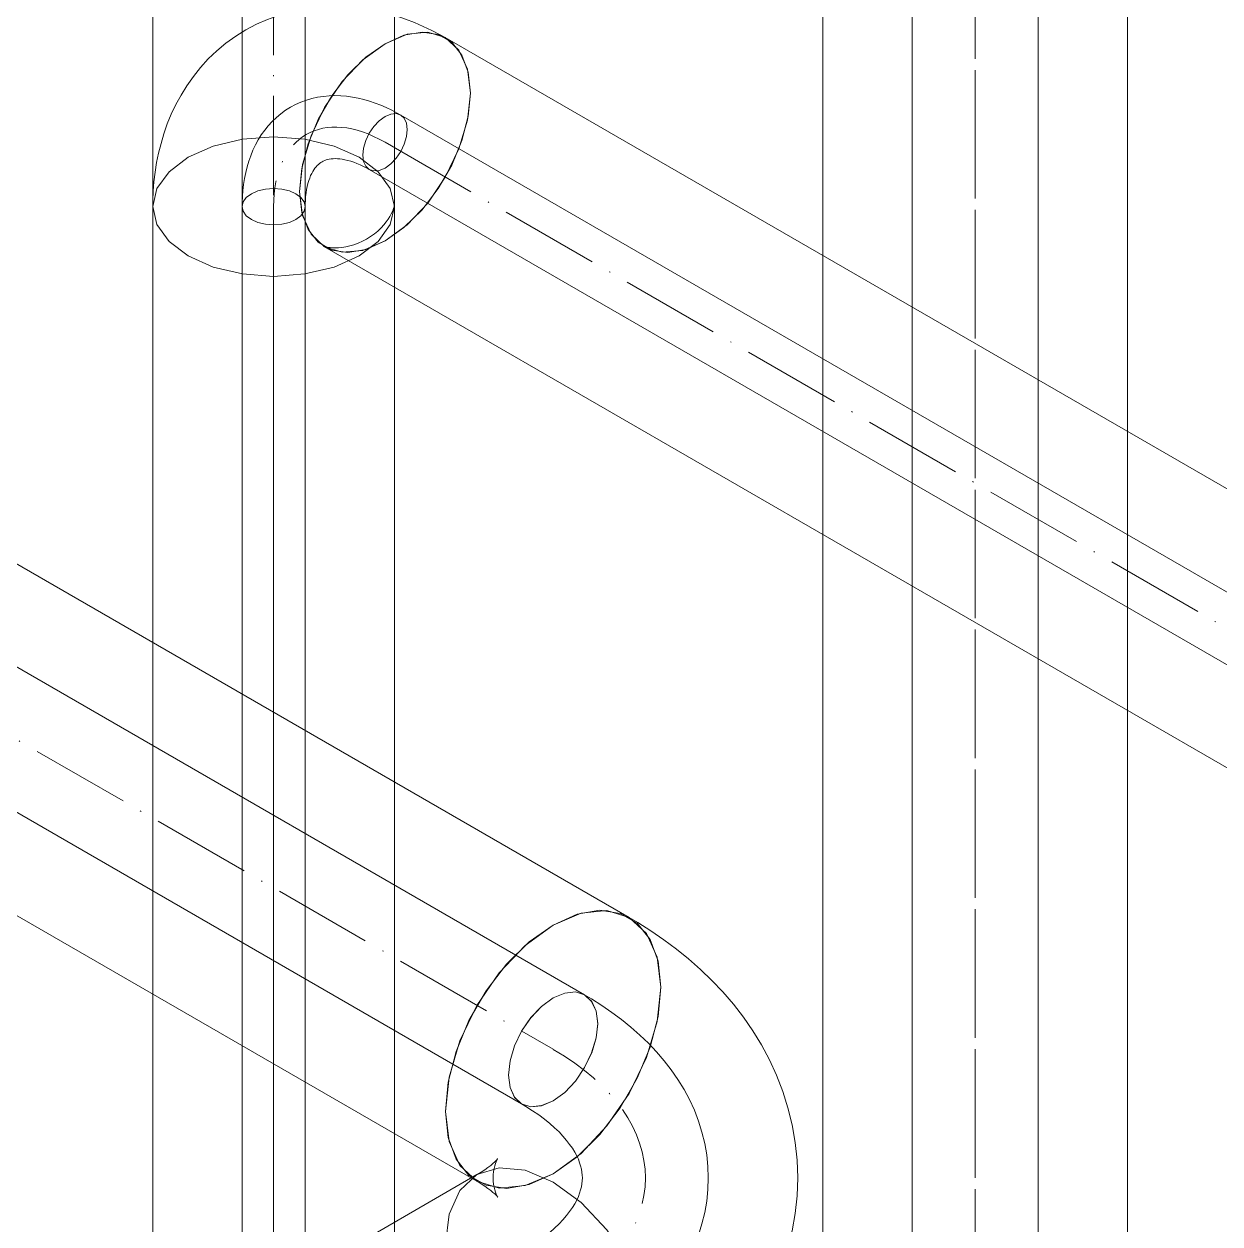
# Model space of a CAD drawing. Header units: millimetres. Extents: x -88595 to 880822, y -1054509 to -148035.
# Drawn here: x 425668 to 425788.6, y -313767.6 to -313646.6 of the extents above; entities that cross this region are included whole.
import ezdxf

# ---------------------------------------------------------------- set-up
doc = ezdxf.new("R2010")
doc.units = ezdxf.units.MM
doc.linetypes.add('$12$ADSK_Осевая', pattern=[14, 10, -2, 0, -2])
doc.linetypes.add('$13$ADSK_Осевая', pattern=[14, 10, -2, 0, -2])
for name, color, linetype, lineweight in [('Изоляция', 7, 'Continuous', 18), ('Трубопровод', 7, 'Continuous', 18), ('Трубопроводы', 7, 'Continuous', 18)]:
    doc.layers.add(name, color=color, linetype=linetype, lineweight=lineweight)

# ---------------------------------------------------------------- blocks, each defined once
blk = doc.blocks.new('$0$ADSK_МедьПайка_Отвод-гнутая труба - Отвод _гнутая труба_-V27-В_ОВ3_4')
at = {"layer": 'Трубопроводы', "color": 190, "true_color": 0x8000ff}
for points in [[(-8133.34, 9267.46, 0), (-8132.82, 9267.73, 0), (-8132.28, 9267.97, 0), (-8131.73, 9268.17, 0), (-8131.17, 9268.34, 0), (-8130.6, 9268.46, 0), (-8130.02, 9268.55, 0), (-8129.44, 9268.61, 0), (-8128.86, 9268.63, 0), (-8128.27, 9268.61, 0), (-8127.69, 9268.56, 0), (-8127.1, 9268.48, 0), (-8126.52, 9268.38, 0), (-8125.95, 9268.24, 0), (-8125.37, 9268.07, 0), (-8124.8, 9267.88, 0), (-8124.24, 9267.66, 0), (-8123.68, 9267.42, 0), (-8123.12, 9267.16, 0), (-8122.57, 9266.87, 0), (-8122.22, 9266.67, 0)], [(-8133.34, 9267.46, 0), (-8133.83, 9267.15, 0), (-8134.31, 9266.8, 0), (-8134.76, 9266.43, 0), (-8135.18, 9266.02, 0), (-8135.58, 9265.59, 0), (-8135.94, 9265.14, 0), (-8136.28, 9264.66, 0), (-8136.59, 9264.16, 0), (-8136.87, 9263.65, 0), (-8137.12, 9263.12, 0), (-8137.34, 9262.57, 0), (-8137.54, 9262.02, 0), (-8137.71, 9261.45, 0), (-8137.85, 9260.87, 0), (-8137.97, 9260.28, 0), (-8138.06, 9259.68, 0), (-8138.13, 9259.07, 0), (-8138.18, 9258.46, 0), (-8138.21, 9257.84, 0), (-8138.21, 9257.44, 0)], [(-8123.81, 9266.51, 0), (-8124.39, 9266.09, 0), (-8124.93, 9265.52, 0), (-8125.4, 9264.84, 0), (-8125.75, 9264.1, 0), (-8125.98, 9263.34, 0), (-8126.06, 9262.63, 0), (-8125.98, 9262, 0), (-8125.75, 9261.5, 0), (-8125.4, 9261.17, 0), (-8124.93, 9261.03, 0), (-8124.39, 9261.08, 0), (-8123.81, 9261.33, 0)], [(-8123.81, 9261.33, 0), (-8123.23, 9261.75, 0), (-8122.69, 9262.33, 0), (-8122.22, 9263.01, 0), (-8121.87, 9263.75, 0), (-8121.64, 9264.5, 0), (-8121.57, 9265.22, 0), (-8121.64, 9265.84, 0), (-8121.87, 9266.34, 0), (-8122.22, 9266.67, 0), (-8122.69, 9266.82, 0), (-8123.23, 9266.76, 0), (-8123.81, 9266.51, 0)], [(-8130.16, 9261.96, 0), (-8130.28, 9261.88, 0), (-8130.41, 9261.79, 0), (-8130.52, 9261.69, 0), (-8130.64, 9261.58, 0), (-8130.76, 9261.46, 0), (-8130.87, 9261.31, 0), (-8130.99, 9261.15, 0), (-8131.1, 9260.97, 0), (-8131.2, 9260.78, 0), (-8131.31, 9260.56, 0), (-8131.4, 9260.32, 0), (-8131.5, 9260.06, 0), (-8131.58, 9259.78, 0), (-8131.65, 9259.48, 0), (-8131.72, 9259.16, 0), (-8131.77, 9258.82, 0), (-8131.81, 9258.46, 0), (-8131.84, 9258.09, 0), (-8131.86, 9257.7, 0), (-8131.86, 9257.44, 0)], [(-8130.16, 9261.96, 0), (-8130.03, 9262.03, 0), (-8129.89, 9262.09, 0), (-8129.75, 9262.14, 0), (-8129.59, 9262.19, 0), (-8129.43, 9262.22, 0), (-8129.24, 9262.25, 0), (-8129.05, 9262.27, 0), (-8128.84, 9262.28, 0), (-8128.61, 9262.27, 0), (-8128.37, 9262.25, 0), (-8128.12, 9262.22, 0), (-8127.85, 9262.17, 0), (-8127.56, 9262.1, 0), (-8127.27, 9262.01, 0), (-8126.96, 9261.91, 0), (-8126.64, 9261.78, 0), (-8126.31, 9261.64, 0), (-8125.97, 9261.48, 0), (-8125.62, 9261.3, 0), (-8125.4, 9261.17, 0)], [(-8137.28, 9258.74, 0), (-8136.62, 9259.03, 0), (-8135.86, 9259.21, 0), (-8135.04, 9259.27, 0), (-8134.21, 9259.21, 0), (-8133.45, 9259.03, 0), (-8132.79, 9258.74, 0), (-8132.29, 9258.36, 0), (-8131.97, 9257.92, 0), (-8131.86, 9257.44, 0), (-8131.97, 9256.97, 0), (-8132.29, 9256.52, 0), (-8132.79, 9256.14, 0)], [(-8132.79, 9256.14, 0), (-8133.45, 9255.85, 0), (-8134.21, 9255.67, 0), (-8135.04, 9255.61, 0), (-8135.86, 9255.67, 0), (-8136.62, 9255.85, 0), (-8137.28, 9256.14, 0), (-8137.79, 9256.52, 0), (-8138.1, 9256.97, 0), (-8138.21, 9257.44, 0), (-8138.1, 9257.92, 0), (-8137.79, 9258.36, 0), (-8137.28, 9258.74, 0)]]:
    blk.add_polyline3d(points, dxfattribs=at)
blk = doc.blocks.new('$0$ADSK_МедьПайка_Отвод-гнутая труба - Отвод _гнутая труба_-V35-В_ОВ3_4')
at = {"layer": 'Трубопроводы', "color": 134, "true_color": 0x00a6a6}
for points in [[(1837.77, 496.76, 0), (1837.93, 498.19, 0), (1838.38, 499.7, 0), (1839.09, 501.18, 0), (1840.02, 502.54, 0), (1841.1, 503.69, 0), (1842.27, 504.54, 0), (1843.43, 505.03, 0), (1844.51, 505.14, 0), (1845.44, 504.85, 0), (1846.15, 504.19, 0), (1846.6, 503.2, 0), (1846.76, 501.94, 0)], [(1857.91, 486.39, 0), (1857.87, 487.56, 0), (1857.75, 488.73, 0), (1857.55, 489.88, 0), (1857.27, 491.02, 0), (1856.92, 492.13, 0), (1856.5, 493.22, 0), (1856.01, 494.29, 0), (1855.46, 495.32, 0), (1854.85, 496.31, 0), (1854.18, 497.28, 0), (1853.46, 498.21, 0), (1852.69, 499.11, 0), (1851.88, 499.97, 0), (1851.02, 500.8, 0), (1850.11, 501.59, 0), (1849.17, 502.35, 0), (1848.19, 503.08, 0), (1847.18, 503.78, 0), (1846.12, 504.44, 0), (1845.44, 504.85, 0)], [(1846.76, 501.94, 0), (1846.6, 500.51, 0), (1846.15, 499, 0), (1845.44, 497.52, 0), (1844.51, 496.16, 0), (1843.43, 495.01, 0), (1842.27, 494.17, 0), (1841.1, 493.67, 0), (1840.02, 493.56, 0), (1839.09, 493.85, 0), (1838.38, 494.51, 0), (1837.93, 495.5, 0), (1837.77, 496.76, 0)], [(1845.21, 486.39, 0), (1845.2, 486.68, 0), (1845.17, 486.98, 0), (1845.12, 487.29, 0), (1845.04, 487.6, 0), (1844.94, 487.93, 0), (1844.81, 488.27, 0), (1844.64, 488.62, 0), (1844.45, 488.99, 0), (1844.21, 489.38, 0), (1843.93, 489.78, 0), (1843.62, 490.18, 0), (1843.26, 490.6, 0), (1842.86, 491.03, 0), (1842.41, 491.45, 0), (1841.92, 491.89, 0), (1841.39, 492.32, 0), (1840.81, 492.75, 0), (1840.19, 493.17, 0), (1839.53, 493.59, 0), (1839.09, 493.85, 0)], [(1845.21, 486.39, 0), (1845.2, 486.09, 0), (1845.17, 485.8, 0), (1845.12, 485.49, 0), (1845.04, 485.18, 0), (1844.94, 484.85, 0), (1844.81, 484.51, 0), (1844.64, 484.15, 0), (1844.45, 483.78, 0), (1844.21, 483.4, 0), (1843.93, 483, 0), (1843.62, 482.59, 0), (1843.26, 482.18, 0), (1842.86, 481.75, 0), (1842.41, 481.32, 0), (1841.92, 480.89, 0), (1841.39, 480.46, 0), (1840.81, 480.03, 0), (1840.19, 479.61, 0), (1839.53, 479.19, 0), (1839.09, 478.93, 0)], [(1857.91, 486.39, 0), (1857.87, 485.22, 0), (1857.75, 484.05, 0), (1857.55, 482.9, 0), (1857.27, 481.76, 0), (1856.92, 480.64, 0), (1856.5, 479.55, 0), (1856.01, 478.49, 0), (1855.46, 477.46, 0), (1854.85, 476.46, 0), (1854.18, 475.5, 0), (1853.46, 474.57, 0), (1852.69, 473.67, 0), (1851.88, 472.81, 0), (1851.02, 471.98, 0), (1850.11, 471.19, 0), (1849.17, 470.42, 0), (1848.19, 469.69, 0), (1847.18, 469, 0), (1846.12, 468.33, 0), (1845.44, 467.93, 0)], [(1846.76, 470.83, 0), (1846.6, 472.26, 0), (1846.15, 473.77, 0), (1845.44, 475.26, 0), (1844.51, 476.62, 0), (1843.43, 477.76, 0), (1842.27, 478.61, 0), (1841.1, 479.11, 0), (1840.02, 479.21, 0), (1839.09, 478.93, 0), (1838.38, 478.26, 0), (1837.93, 477.27, 0), (1837.77, 476.02, 0)], [(1837.77, 476.02, 0), (1837.93, 474.59, 0), (1838.38, 473.08, 0), (1839.09, 471.59, 0), (1840.02, 470.23, 0), (1841.1, 469.09, 0), (1842.27, 468.24, 0), (1843.43, 467.75, 0), (1844.51, 467.64, 0), (1845.44, 467.93, 0), (1846.15, 468.59, 0), (1846.6, 469.58, 0), (1846.76, 470.83, 0)]]:
    blk.add_polyline3d(points, dxfattribs=at)

msp = doc.modelspace()

# ---------------------------------------------------------------- linework, layer by layer
at = {"layer": 'Изоляция', "color": 134, "true_color": 0x00a6a6}
for p, q in [((425748.57, -313555.5), (425748.57, -314202)), ((425779.27, -314202), (425779.27, -313555.5)), ((425729.06, -313736.67), (425652.63, -313692.54)), ((425637.28, -313719.13), (425713.71, -313763.26)), ((425713.71, -313762.59), (422813.01, -315437.31))]:
    msp.add_line(p, q, dxfattribs=at)
at = {"layer": 'Изоляция', "color": 190, "true_color": 0x8000ff}
for p, q in [((425681.04, -313583.36), (425681.04, -314232)), ((425705.39, -314232), (425705.39, -313583.36)), ((425857.47, -313732.82), (425710.52, -313647.98)), ((425698.35, -313669.07), (425845.3, -313753.91))]:
    msp.add_line(p, q, dxfattribs=at)
for points in [[(425690.41, -313647.2, 0), (425691.48, -313646.63, 0), (425692.58, -313646.14, 0), (425693.7, -313645.73, 0), (425694.84, -313645.39, 0), (425695.98, -313645.14, 0), (425697.12, -313644.96, 0), (425698.25, -313644.86, 0), (425699.37, -313644.82, 0), (425700.46, -313644.85, 0), (425701.53, -313644.94, 0), (425702.58, -313645.08, 0), (425703.6, -313645.27, 0), (425704.59, -313645.51, 0), (425705.56, -313645.79, 0), (425706.5, -313646.1, 0), (425707.41, -313646.45, 0), (425708.3, -313646.84, 0), (425709.16, -313647.25, 0), (425710, -313647.69, 0), (425710.52, -313647.98, 0)], [(425690.41, -313647.2, 0), (425689.39, -313647.84, 0), (425688.41, -313648.55, 0), (425687.49, -313649.31, 0), (425686.63, -313650.13, 0), (425685.84, -313650.99, 0), (425685.12, -313651.89, 0), (425684.46, -313652.82, 0), (425683.88, -313653.77, 0), (425683.35, -313654.73, 0), (425682.89, -313655.7, 0), (425682.49, -313656.68, 0), (425682.15, -313657.66, 0), (425681.86, -313658.64, 0), (425681.61, -313659.61, 0), (425681.42, -313660.58, 0), (425681.27, -313661.55, 0), (425681.15, -313662.51, 0), (425681.08, -313663.46, 0), (425681.04, -313664.41, 0), (425681.04, -313665.01, 0)], [(425713.05, -313653.56, 0), (425712.83, -313651.47, 0), (425712.19, -313649.74, 0), (425711.17, -313648.44, 0), (425709.8, -313647.66, 0), (425708.17, -313647.42, 0), (425706.35, -313647.73, 0), (425704.44, -313648.59, 0)], [(425704.44, -313648.59, 0), (425702.52, -313649.94, 0), (425700.7, -313651.73, 0), (425699.07, -313653.86, 0), (425697.7, -313656.22, 0), (425696.68, -313658.69, 0), (425696.04, -313661.16, 0), (425695.83, -313663.5, 0)], [(425695.83, -313663.5, 0), (425696.12, -313660.76, 0), (425696.98, -313657.86, 0), (425698.35, -313655.01, 0), (425700.13, -313652.4, 0), (425702.21, -313650.21, 0), (425704.44, -313648.59, 0)], [(425704.44, -313648.59, 0), (425706.66, -313647.64, 0), (425708.74, -313647.43, 0), (425710.52, -313647.98, 0), (425711.89, -313649.25, 0), (425712.75, -313651.15, 0), (425713.05, -313653.56, 0)], [(425704.44, -313668.47, 0), (425706.35, -313667.11, 0), (425708.17, -313665.33, 0), (425709.81, -313663.2, 0), (425711.17, -313660.84, 0), (425712.19, -313658.36, 0), (425712.83, -313655.89, 0), (425713.05, -313653.56, 0)], [(425713.05, -313653.56, 0), (425712.75, -313656.3, 0), (425711.89, -313659.19, 0), (425710.52, -313662.04, 0), (425708.74, -313664.65, 0), (425706.66, -313666.84, 0), (425704.44, -313668.47, 0)], [(425684.6, -313660.04, 0), (425687.12, -313658.92, 0), (425690.06, -313658.22, 0), (425693.21, -313657.98, 0), (425696.36, -313658.22, 0), (425699.3, -313658.92, 0), (425701.82, -313660.04, 0)], [(425701.82, -313660.04, 0), (425699.3, -313658.92, 0), (425696.36, -313658.22, 0), (425693.21, -313657.98, 0), (425690.06, -313658.22, 0), (425687.12, -313658.92, 0), (425684.6, -313660.04, 0)], [(425684.6, -313669.98, 0), (425682.67, -313668.52, 0), (425681.45, -313666.83, 0), (425681.04, -313665.01, 0), (425681.45, -313663.19, 0), (425682.67, -313661.49, 0), (425684.6, -313660.04, 0)], [(425684.6, -313660.04, 0), (425682.67, -313661.49, 0), (425681.45, -313663.19, 0), (425681.04, -313665.01, 0), (425681.45, -313666.83, 0), (425682.67, -313668.52, 0), (425684.6, -313669.98, 0)], [(425701.82, -313660.04, 0), (425703.75, -313661.49, 0), (425704.97, -313663.19, 0), (425705.39, -313665.01, 0), (425704.97, -313666.83, 0), (425703.75, -313668.52, 0), (425701.82, -313669.98, 0)], [(425701.82, -313669.98, 0), (425703.75, -313668.52, 0), (425704.97, -313666.83, 0), (425705.39, -313665.01, 0), (425704.97, -313663.19, 0), (425703.75, -313661.49, 0), (425701.82, -313660.04, 0)], [(425695.83, -313663.5, 0), (425696.04, -313665.59, 0), (425696.68, -313667.32, 0), (425697.71, -313668.61, 0), (425699.07, -313669.4, 0), (425700.7, -313669.64, 0), (425702.52, -313669.33, 0), (425704.44, -313668.47, 0)], [(425704.44, -313668.47, 0), (425702.21, -313669.42, 0), (425700.13, -313669.62, 0), (425698.35, -313669.07, 0), (425696.98, -313667.8, 0), (425696.12, -313665.9, 0), (425695.83, -313663.5, 0)], [(425702.59, -313668.29, 0), (425702.99, -313668.03, 0), (425703.37, -313667.76, 0), (425703.72, -313667.47, 0), (425704.04, -313667.16, 0), (425704.32, -313666.86, 0), (425704.56, -313666.56, 0), (425704.76, -313666.27, 0), (425704.93, -313666, 0), (425705.07, -313665.75, 0), (425705.18, -313665.52, 0), (425705.25, -313665.33, 0), (425705.31, -313665.17, 0), (425705.35, -313665.04, 0), (425705.37, -313664.94, 0), (425705.39, -313664.88, 0), (425705.39, -313664.85, 0), (425705.39, -313664.85, 0)], [(425705.39, -313664.85, 0), (425705.39, -313664.86, 0), (425705.39, -313664.91, 0), (425705.39, -313664.99, 0), (425705.39, -313665.01, 0)], [(425702.59, -313668.29, 0), (425702.17, -313668.51, 0), (425701.74, -313668.7, 0), (425701.31, -313668.86, 0), (425700.89, -313668.98, 0), (425700.48, -313669.07, 0), (425700.1, -313669.13, 0), (425699.75, -313669.16, 0), (425699.43, -313669.17, 0), (425699.14, -313669.17, 0), (425698.9, -313669.15, 0), (425698.69, -313669.12, 0), (425698.52, -313669.09, 0), (425698.39, -313669.06, 0), (425698.3, -313669.03, 0), (425698.24, -313669.01, 0), (425698.21, -313669, 0), (425698.21, -313669, 0)], [(425698.21, -313669, 0), (425698.22, -313669, 0), (425698.26, -313669.02, 0), (425698.33, -313669.06, 0), (425698.35, -313669.07, 0)], [(425701.82, -313669.98, 0), (425699.3, -313671.1, 0), (425696.36, -313671.8, 0), (425693.21, -313672.04, 0), (425690.06, -313671.8, 0), (425687.12, -313671.1, 0), (425684.6, -313669.98, 0)], [(425684.6, -313669.98, 0), (425687.12, -313671.1, 0), (425690.06, -313671.8, 0), (425693.21, -313672.04, 0), (425696.36, -313671.8, 0), (425699.3, -313671.1, 0), (425701.82, -313669.98, 0)]]:
    msp.add_polyline3d(points, dxfattribs=at)
at = {"layer": 'Изоляция', "color": 134, "true_color": 0x00a6a6}
for points in [[(425721.39, -313737.43, 0), (425723.8, -313736.35, 0), (425726.1, -313735.95, 0), (425728.16, -313736.26, 0), (425729.87, -313737.25, 0), (425731.17, -313738.88, 0), (425731.97, -313741.07, 0), (425732.24, -313743.7, 0)], [(425732.24, -313743.7, 0), (425731.87, -313740.67, 0), (425730.79, -313738.27, 0), (425729.06, -313736.67, 0), (425726.81, -313735.98, 0), (425724.2, -313736.24, 0), (425721.39, -313737.43, 0)], [(425746.04, -313762.93, 0), (425745.97, -313761.13, 0), (425745.79, -313759.35, 0), (425745.48, -313757.59, 0), (425745.06, -313755.87, 0), (425744.54, -313754.2, 0), (425743.91, -313752.58, 0), (425743.19, -313751.02, 0), (425742.39, -313749.52, 0), (425741.51, -313748.09, 0), (425740.56, -313746.72, 0), (425739.56, -313745.42, 0), (425738.5, -313744.18, 0), (425737.39, -313743.01, 0), (425736.24, -313741.9, 0), (425735.04, -313740.85, 0), (425733.81, -313739.85, 0), (425732.54, -313738.91, 0), (425731.25, -313738.02, 0), (425729.92, -313737.18, 0), (425729.06, -313736.67, 0)], [(425721.39, -313737.43, 0), (425718.58, -313739.48, 0), (425715.96, -313742.24, 0), (425713.71, -313745.53, 0), (425711.99, -313749.12, 0), (425710.9, -313752.77, 0), (425710.53, -313756.23, 0)], [(425710.53, -313756.23, 0), (425710.81, -313753.28, 0), (425711.61, -313750.17, 0), (425712.9, -313747.05, 0), (425714.62, -313744.07, 0), (425716.68, -313741.39, 0), (425718.97, -313739.14, 0), (425721.39, -313737.43, 0)], [(425721.39, -313762.5, 0), (425724.2, -313760.45, 0), (425726.81, -313757.69, 0), (425729.06, -313754.4, 0), (425730.79, -313750.8, 0), (425731.87, -313747.16, 0), (425732.24, -313743.7, 0)], [(425732.24, -313743.7, 0), (425731.97, -313746.65, 0), (425731.17, -313749.76, 0), (425729.87, -313752.88, 0), (425728.15, -313755.86, 0), (425726.1, -313758.54, 0), (425723.8, -313760.79, 0), (425721.39, -313762.5, 0)], [(425710.53, -313756.23, 0), (425710.9, -313759.26, 0), (425711.99, -313761.66, 0), (425713.71, -313763.26, 0), (425715.96, -313763.95, 0), (425718.58, -313763.69, 0), (425721.39, -313762.5, 0)], [(425721.39, -313762.5, 0), (425718.97, -313763.58, 0), (425716.68, -313763.98, 0), (425714.62, -313763.67, 0), (425712.9, -313762.68, 0), (425711.61, -313761.05, 0), (425710.81, -313758.86, 0), (425710.53, -313756.23, 0)], [(425715.8, -313760.99, 0), (425715.78, -313761.01, 0), (425715.73, -313761.08, 0), (425715.64, -313761.18, 0), (425715.5, -313761.31, 0), (425715.32, -313761.48, 0), (425715.1, -313761.66, 0), (425714.82, -313761.87, 0), (425714.5, -313762.1, 0), (425714.14, -313762.34, 0), (425713.72, -313762.59, 0), (425713.71, -313762.59, 0)], [(425715.34, -313762.93, 0), (425715.35, -313762.6, 0), (425715.38, -313762.28, 0), (425715.43, -313761.98, 0), (425715.5, -313761.71, 0), (425715.57, -313761.48, 0), (425715.64, -313761.29, 0), (425715.71, -313761.15, 0), (425715.76, -313761.05, 0), (425715.79, -313761, 0), (425715.8, -313760.99, 0)], [(425710.53, -313769.62, 0), (425710.9, -313766.59, 0), (425711.99, -313764.19, 0), (425713.71, -313762.59, 0), (425715.96, -313761.9, 0), (425718.58, -313762.16, 0), (425721.39, -313763.36, 0)], [(425721.39, -313763.36, 0), (425718.58, -313762.16, 0), (425715.96, -313761.9, 0), (425713.71, -313762.59, 0), (425711.99, -313764.19, 0), (425710.9, -313766.59, 0), (425710.53, -313769.62, 0)], [(425715.8, -313764.86, 0), (425715.78, -313764.84, 0), (425715.73, -313764.78, 0), (425715.64, -313764.68, 0), (425715.5, -313764.54, 0), (425715.32, -313764.38, 0), (425715.1, -313764.19, 0), (425714.82, -313763.98, 0), (425714.5, -313763.75, 0), (425714.14, -313763.51, 0), (425713.72, -313763.26, 0), (425713.71, -313763.26, 0)], [(425715.34, -313762.93, 0), (425715.35, -313763.25, 0), (425715.38, -313763.57, 0), (425715.43, -313763.87, 0), (425715.5, -313764.14, 0), (425715.57, -313764.37, 0), (425715.64, -313764.56, 0), (425715.71, -313764.7, 0), (425715.76, -313764.8, 0), (425715.79, -313764.85, 0), (425715.8, -313764.86, 0)], [(425721.39, -313763.36, 0), (425724.2, -313765.4, 0), (425726.81, -313768.17, 0), (425729.06, -313771.46, 0), (425730.79, -313775.05, 0), (425731.87, -313778.7, 0), (425732.24, -313782.15, 0)], [(425732.24, -313782.15, 0), (425731.87, -313778.7, 0), (425730.79, -313775.05, 0), (425729.06, -313771.46, 0), (425726.81, -313768.17, 0), (425724.2, -313765.4, 0), (425721.39, -313763.36, 0)], [(425746.04, -313762.93, 0), (425745.97, -313764.72, 0), (425745.79, -313766.5, 0), (425745.48, -313768.26, 0), (425745.06, -313769.98, 0), (425744.54, -313771.65, 0), (425743.91, -313773.27, 0), (425743.19, -313774.84, 0), (425742.39, -313776.33, 0), (425741.51, -313777.77, 0), (425740.56, -313779.13, 0), (425739.56, -313780.43, 0), (425738.5, -313781.67, 0), (425737.39, -313782.84, 0), (425736.24, -313783.96, 0), (425735.04, -313785.01, 0), (425733.81, -313786, 0), (425732.54, -313786.95, 0), (425731.25, -313787.83, 0), (425729.92, -313788.67, 0), (425729.06, -313789.18, 0)]]:
    msp.add_polyline3d(points, dxfattribs=at)
at = {"layer": 'Трубопровод', "color": 134, "true_color": 0x00a6a6}
for p, q in [((425757.57, -313555.5), (425757.57, -314202)), ((425770.27, -314202), (425770.27, -313555.5)), ((425724.56, -313744.47), (425648.13, -313700.33)), ((425641.78, -313711.33), (425718.21, -313755.46))]:
    msp.add_line(p, q, dxfattribs=at)
at = {"layer": 'Трубопровод', "color": 134, "linetype": '$12$ADSK_Осевая', "true_color": 0x00a6a6}
for p, q in [((425763.92, -313555.5), (425763.92, -314179.67)), ((425763.92, -313555.5), (425763.92, -314179.67)), ((425763.92, -313637.15), (425763.92, -314202)), ((425763.92, -313637.15), (425763.92, -314202)), ((425644.95, -313705.83), (425721.39, -313749.96)), ((425644.95, -313705.83), (425721.39, -313749.96))]:
    msp.add_line(p, q, dxfattribs=at)
at = {"layer": 'Трубопровод', "color": 190, "true_color": 0x8000ff}
for p, q in [((425690.04, -313583.36), (425690.04, -314232)), ((425696.39, -314232), (425696.39, -313583.36)), ((425852.97, -313740.62), (425706.02, -313655.78)), ((425702.85, -313661.28), (425849.8, -313746.12))]:
    msp.add_line(p, q, dxfattribs=at)
at = {"layer": 'Трубопровод', "color": 190, "linetype": '$12$ADSK_Осевая', "true_color": 0x8000ff}
for p, q in [((425693.21, -313583.36), (425693.21, -314211.15)), ((425693.21, -313583.36), (425693.21, -314211.15)), ((425704.44, -313658.53), (425851.38, -313743.37)), ((425704.44, -313658.53), (425851.38, -313743.37)), ((425693.21, -314232), (425693.21, -313665.01)), ((425693.21, -314232), (425693.21, -313665.01))]:
    msp.add_line(p, q, dxfattribs=at)
at = {"layer": 'Трубопровод', "color": 190, "true_color": 0x8000ff}
for points in [[(425704.44, -313655.94, 0), (425705.02, -313655.69, 0), (425705.56, -313655.63, 0), (425706.02, -313655.78, 0), (425706.38, -313656.11, 0), (425706.6, -313656.61, 0), (425706.68, -313657.23, 0)], [(425702.19, -313659.82, 0), (425702.27, -313659.11, 0), (425702.49, -313658.35, 0), (425702.85, -313657.61, 0), (425703.31, -313656.93, 0), (425703.86, -313656.36, 0), (425704.44, -313655.94, 0)], [(425706.68, -313657.23, 0), (425706.6, -313657.95, 0), (425706.38, -313658.7, 0), (425706.02, -313659.44, 0), (425705.56, -313660.13, 0), (425705.02, -313660.7, 0), (425704.44, -313661.12, 0)], [(425704.44, -313661.12, 0), (425703.86, -313661.37, 0), (425703.31, -313661.42, 0), (425702.85, -313661.28, 0), (425702.49, -313660.95, 0), (425702.27, -313660.45, 0), (425702.19, -313659.82, 0)], [(425690.97, -313663.71, 0), (425690.46, -313664.09, 0), (425690.14, -313664.53, 0), (425690.04, -313665.01, 0), (425690.14, -313665.48, 0), (425690.46, -313665.93, 0), (425690.97, -313666.31, 0)], [(425695.46, -313663.71, 0), (425694.8, -313663.42, 0), (425694.03, -313663.24, 0), (425693.21, -313663.18, 0), (425692.39, -313663.24, 0), (425691.62, -313663.42, 0), (425690.97, -313663.71, 0)], [(425695.46, -313666.31, 0), (425695.96, -313665.93, 0), (425696.28, -313665.48, 0), (425696.39, -313665.01, 0), (425696.28, -313664.53, 0), (425695.96, -313664.09, 0), (425695.46, -313663.71, 0)], [(425690.97, -313666.31, 0), (425691.62, -313666.6, 0), (425692.39, -313666.78, 0), (425693.21, -313666.84, 0), (425694.03, -313666.78, 0), (425694.8, -313666.6, 0), (425695.46, -313666.31, 0)]]:
    msp.add_polyline3d(points, dxfattribs=at)
at = {"layer": 'Трубопровод', "color": 134, "true_color": 0x00a6a6}
for points in [[(425725.88, -313747.37, 0), (425725.72, -313746.12, 0), (425725.28, -313745.13, 0), (425724.56, -313744.47, 0), (425723.63, -313744.18, 0), (425722.55, -313744.29, 0), (425721.39, -313744.78, 0)], [(425721.39, -313744.78, 0), (425720.23, -313745.63, 0), (425719.14, -313746.77, 0), (425718.21, -313748.13, 0), (425717.5, -313749.62, 0), (425717.05, -313751.13, 0), (425716.9, -313752.56, 0)], [(425721.39, -313755.15, 0), (425722.55, -313754.3, 0), (425723.63, -313753.16, 0), (425724.56, -313751.8, 0), (425725.28, -313750.31, 0), (425725.72, -313748.8, 0), (425725.88, -313747.37, 0)], [(425716.9, -313752.56, 0), (425717.05, -313753.81, 0), (425717.5, -313754.8, 0), (425718.21, -313755.46, 0), (425719.14, -313755.75, 0), (425720.23, -313755.64, 0), (425721.39, -313755.15, 0)]]:
    msp.add_polyline3d(points, dxfattribs=at)
at = {"layer": 'Трубопроводы', "color": 190, "linetype": '$13$ADSK_Осевая', "true_color": 0x8000ff}
msp.add_ellipse((425704.44, -313671.49), major_axis=(-7.94, 13.75), ratio=0.57735, start_param=5.497787, end_param=7.068583, dxfattribs=at)
at = {"layer": 'Трубопроводы', "color": 134, "linetype": '$13$ADSK_Осевая', "true_color": 0x00a6a6}
msp.add_ellipse((425698.94, -313762.93), major_axis=(31.75, 0), ratio=0.57735, start_param=5.497787, end_param=7.068583, dxfattribs=at)

# ---------------------------------------------------------------- block references
at = {"layer": 'Трубопроводы', "color": 190, "true_color": 0x8000ff}
msp.add_blockref('$0$ADSK_МедьПайка_Отвод-гнутая труба - Отвод _гнутая труба_-V27-В_ОВ3_4', (433828.25, -322922.45), dxfattribs=at)
at = {"layer": 'Трубопроводы', "color": 134, "true_color": 0x00a6a6}
msp.add_blockref('$0$ADSK_МедьПайка_Отвод-гнутая труба - Отвод _гнутая труба_-V35-В_ОВ3_4', (423879.12, -314249.32), dxfattribs=at)

doc.saveas('drawing.dxf')
